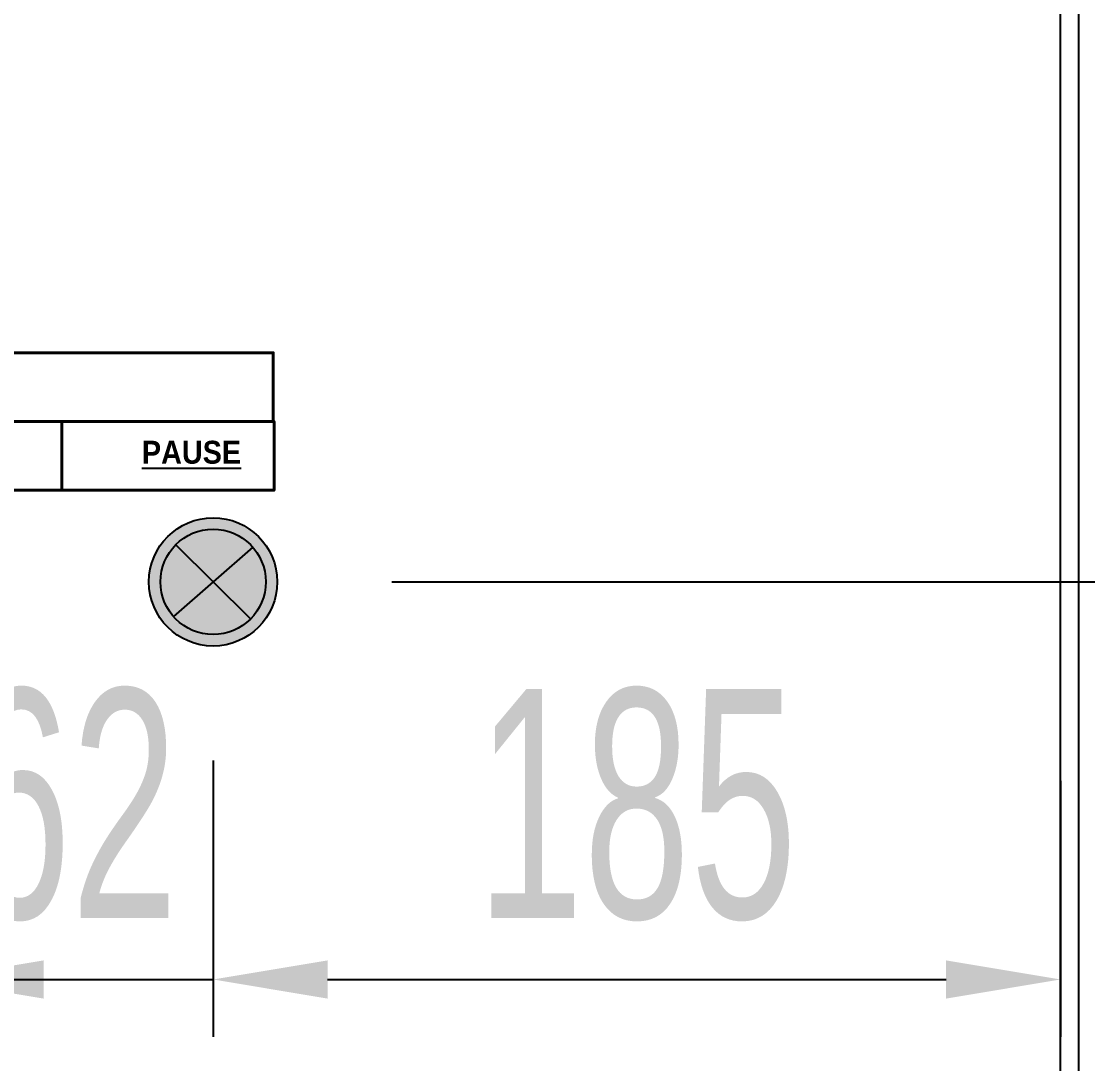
# Model space of a CAD drawing. Header units: millimetres. Extents: x 6750 to 121550, y -28210 to 66060.
# Drawn here: x 36264.6 to 36497.4, y 64576.4 to 64803.9 of the extents above; entities that cross this region are included whole.
import ezdxf

# ---------------------------------------------------------------- set-up
doc = ezdxf.new("R2010")
doc.units = ezdxf.units.MM
doc.layers.add('BHT Line', color=7, linetype='Continuous')
doc.layers.add('M.702.Ghi chu', color=3, linetype='Continuous')
doc.layers.add('DN.1. NET LIEN MANH', color=7, linetype='Continuous', lineweight=40)
doc.styles.add('PM', font='arial.ttf', dxfattribs={"width": 0.6})
doc.dimstyles.new('MK-1.20 CK$0', dxfattribs={"dimscale": 25, "dimtxt": 2, "dimasz": 1, "dimexe": 0.5, "dimexo": 1, "dimgap": 0.5, "dimtad": 1, "dimrnd": 0.0001, "dimtxsty": 'PM', "dimcen": 0, "dimdle": 1, "dimclrd": 251, "dimclre": 251, "dimclrt": 256, "dimadec": 4, "dimazin": 2, "dimtfac": 0.333333, "dimtix": 1, "dimtmove": 2, "dimatfit": 3, "dimtvp": 1, "dimarcsym": 0})

# ---------------------------------------------------------------- blocks, each defined once
blk = doc.blocks.new('A$C78DB4376')
at = {"layer": 'BHT Line', "color": 1}
for p, q in [((8.66, 7.57), (-8.66, -7.57)), ((8.66, 7.57), (-8.66, -7.57)), ((-8.17, 8.1), (8.17, -8.1)), ((-8.17, 8.1), (8.17, -8.1))]:
    blk.add_line(p, q, dxfattribs=at)
at = {"layer": 'BHT Line', "color": 1, "ltscale": 0.1}
blk.add_circle((0, 0), 11.5, dxfattribs=at)
blk.add_circle((0, 0), 11.5, dxfattribs=at)
blk = doc.blocks.new('*D89')
at = {"color": 3, "lineweight": -2, "transparency": 16777216}
for p, q in [((36181.48, 64642.58), (36181.48, 64582.28)), ((36244.48, 64642.65), (36244.48, 64582.28)), ((36156.48, 64594.78), (36131.48, 64594.78)), ((36181.48, 64594.78), (36244.48, 64594.78)), ((36269.48, 64594.78), (36294.48, 64594.78))]:
    blk.add_line(p, q, dxfattribs=at)
at = {"color": 3, "transparency": 16777216}
for points in [[(36156.48, 64598.95), (36156.48, 64590.61), (36181.48, 64594.78)], [(36269.48, 64598.95), (36269.48, 64590.61), (36244.48, 64594.78)]]:
    blk.add_solid(points, dxfattribs=at)
at = {"layer": 'Defpoints', "color": 0, "transparency": 16777216}
for p in [(36181.48, 64667.58), (36244.48, 64667.65), (36244.48, 64594.78)]:
    blk.add_point(p, dxfattribs=at)
at = {"transparency": 16777216, "insert": (36212.98, 64632.83), "char_height": 50, "attachment_point": 5, "style": 'PM'}
blk.add_mtext('\\A1;63', dxfattribs=at)
blk = doc.blocks.new('*D90')
at = {"color": 3, "lineweight": -2, "transparency": 16777216}
for p, q in [((36244.48, 64642.65), (36244.48, 64582.28)), ((36306.48, 64642.58), (36306.48, 64582.28)), ((36219.48, 64594.78), (36194.48, 64594.78)), ((36244.48, 64594.78), (36306.48, 64594.78)), ((36331.48, 64594.78), (36356.48, 64594.78))]:
    blk.add_line(p, q, dxfattribs=at)
at = {"color": 3, "transparency": 16777216}
for points in [[(36219.48, 64598.95), (36219.48, 64590.61), (36244.48, 64594.78)], [(36331.48, 64598.95), (36331.48, 64590.61), (36306.48, 64594.78)]]:
    blk.add_solid(points, dxfattribs=at)
at = {"layer": 'Defpoints', "color": 0, "transparency": 16777216}
for p in [(36244.48, 64667.65), (36306.48, 64667.58), (36306.48, 64594.78)]:
    blk.add_point(p, dxfattribs=at)
at = {"transparency": 16777216, "insert": (36275.48, 64632.81), "char_height": 50, "attachment_point": 5, "style": 'PM'}
blk.add_mtext('\\A1;62', dxfattribs=at)
blk = doc.blocks.new('*D91')
at = {"color": 3, "lineweight": -2, "transparency": 16777216}
for p, q in [((36306.48, 64642.58), (36306.48, 64582.28)), ((36491.48, 64638.11), (36491.48, 64582.28)), ((36331.48, 64594.78), (36466.48, 64594.78))]:
    blk.add_line(p, q, dxfattribs=at)
at = {"color": 3, "transparency": 16777216}
for points in [[(36331.48, 64598.95), (36331.48, 64590.61), (36306.48, 64594.78)], [(36466.48, 64598.95), (36466.48, 64590.61), (36491.48, 64594.78)]]:
    blk.add_solid(points, dxfattribs=at)
at = {"layer": 'Defpoints', "color": 0, "transparency": 16777216}
for p in [(36306.48, 64667.58), (36491.48, 64663.11), (36491.48, 64594.78)]:
    blk.add_point(p, dxfattribs=at)
at = {"transparency": 16777216, "insert": (36398.98, 64632.81), "char_height": 50, "attachment_point": 5, "style": 'PM'}
blk.add_mtext('\\A1;185', dxfattribs=at)
blk = doc.blocks.new('*D97')
at = {"color": 3, "lineweight": -2, "transparency": 16777216}
for p, q in [((36373.24, 64681.55), (36634.02, 64681.55)), ((36621.52, 64506.55), (36621.52, 64656.55)), ((36371.48, 64481.55), (36634.02, 64481.55))]:
    blk.add_line(p, q, dxfattribs=at)
at = {"color": 3, "transparency": 16777216}
for points in [[(36617.36, 64656.55), (36625.69, 64656.55), (36621.52, 64681.55)], [(36617.36, 64506.55), (36625.69, 64506.55), (36621.52, 64481.55)]]:
    blk.add_solid(points, dxfattribs=at)
at = {"layer": 'Defpoints', "color": 0, "transparency": 16777216}
for p in [(36348.24, 64681.55), (36621.52, 64681.55), (36346.48, 64481.55)]:
    blk.add_point(p, dxfattribs=at)
at = {"transparency": 16777216, "insert": (36583.5, 64581.55), "char_height": 50, "attachment_point": 5, "rotation": 90, "style": 'PM'}
blk.add_mtext('\\A1;200', dxfattribs=at)
blk = doc.blocks.new('*D98')
at = {"color": 3, "lineweight": -2, "transparency": 16777216}
for p, q in [((36520.48, 65051.55), (36634.02, 65051.55)), ((36621.52, 64706.55), (36621.52, 65026.55)), ((36345.48, 64681.55), (36634.02, 64681.55))]:
    blk.add_line(p, q, dxfattribs=at)
at = {"color": 3, "transparency": 16777216}
for points in [[(36617.36, 65026.55), (36625.69, 65026.55), (36621.52, 65051.55)], [(36617.36, 64706.55), (36625.69, 64706.55), (36621.52, 64681.55)]]:
    blk.add_solid(points, dxfattribs=at)
at = {"layer": 'Defpoints', "color": 0, "transparency": 16777216}
for p in [(36495.48, 65051.55), (36621.52, 65051.55), (36320.48, 64681.55)]:
    blk.add_point(p, dxfattribs=at)
at = {"transparency": 16777216, "insert": (36583.48, 64866.55), "char_height": 50, "attachment_point": 5, "rotation": 90, "style": 'PM'}
blk.add_mtext('\\A1;370', dxfattribs=at)
blk = doc.blocks.new('*D127')
at = {"color": 3, "lineweight": -2, "transparency": 16777216}
for p, q in [((36646.52, 64646.55), (36751.25, 64646.55)), ((36738.75, 63356.55), (36738.75, 64621.55)), ((35936.42, 63331.55), (36751.25, 63331.55))]:
    blk.add_line(p, q, dxfattribs=at)
at = {"color": 3, "transparency": 16777216}
for points in [[(36734.58, 64621.55), (36742.91, 64621.55), (36738.75, 64646.55)], [(36734.58, 63356.55), (36742.91, 63356.55), (36738.75, 63331.55)]]:
    blk.add_solid(points, dxfattribs=at)
at = {"layer": 'Defpoints', "color": 0, "transparency": 16777216}
for p in [(36621.52, 64646.55), (36738.75, 64646.55), (35911.42, 63331.55)]:
    blk.add_point(p, dxfattribs=at)
at = {"transparency": 16777216, "insert": (36700.7, 63989.05), "char_height": 50, "attachment_point": 5, "rotation": 90, "style": 'PM'}
blk.add_mtext('1315', dxfattribs=at)

msp = doc.modelspace()

# ---------------------------------------------------------------- hatches: boundary and pattern name
at = {"true_color": 0xf1eb1f}
h = msp.add_hatch(color=2, dxfattribs=at)
h.dxf.hatch_style = 1
edge = h.paths.add_edge_path()
edge.add_arc((36306.481, 64681.553), 14, 0, 360)

# ---------------------------------------------------------------- linework, layer by layer
for points in [[(33995.481, 63331.552), (36495.481, 63331.552), (36495.481, 64931.552), (33995.481, 64931.552)], [(35996.481, 64931.552), (35996.481, 63531.552), (36491.481, 63531.552), (36491.481, 64931.552)]]:
    msp.add_lwpolyline(points, close=True)
msp.add_circle((36306.481, 64681.553), 14)
at = {"layer": 'DN.1. NET LIEN MANH'}
msp.add_line((36273.465, 64716.553), (36273.465, 64701.553), dxfattribs=at)
for points in [[(36162.551, 64716.553), (36319.602, 64716.553), (36319.602, 64731.553), (36162.551, 64731.553)], [(36162.552, 64701.553), (36319.805, 64701.553), (36319.805, 64716.553), (36162.552, 64716.553)]]:
    msp.add_lwpolyline(points, close=True, dxfattribs=at)

# ---------------------------------------------------------------- block references
at = {"color": 1}
msp.add_blockref('A$C78DB4376', (36306.481, 64681.553), dxfattribs=at)

# ---------------------------------------------------------------- texts
at = {"layer": 'M.702.Ghi chu', "ltscale": 100, "insert": (36301.76, 64712.343), "char_height": 5, "attachment_point": 2, "style": 'PM'}
msp.add_mtext('\\A1;{\\fArial|b1|i0|c0|p34;\\W0.9;\\LPAUSE}', dxfattribs=at)

# ---------------------------------------------------------------- dimensions: what is measured, and where the dimension line sits
for base, p1, p2, picture, middle in [((36621.525, 65051.552), (36320.481, 64681.553), (36495.481, 65051.552), '*D98', (36583.479, 64866.553)), ((36621.525, 64681.553), (36346.481, 64481.552), (36348.236, 64681.553), '*D97', (36583.496, 64581.553)), ((36738.745, 64646.552), (35911.421, 63331.552), (36621.525, 64646.552), '*D127', (36700.7, 63989.052))]:
    dim = msp.add_linear_dim(base=base, p1=p1, p2=p2, angle=90, dimstyle='MK-1.20 CK$0', override={"dimclrd": 3, "dimclre": 3})
    dim.commit()
    dim.dimension.update_dxf_attribs({"geometry": picture, "text_midpoint": middle})
for base, p1, p2, picture, middle in [((36244.481, 64594.781), (36181.481, 64667.583), (36244.481, 64667.652), '*D89', (36212.981, 64632.827)), ((36306.481, 64594.781), (36244.481, 64667.652), (36306.481, 64667.583), '*D90', (36275.481, 64632.81)), ((36491.481, 64594.781), (36306.481, 64667.583), (36491.481, 64663.111), '*D91', (36398.981, 64632.81))]:
    dim = msp.add_linear_dim(base=base, p1=p1, p2=p2, dimstyle='MK-1.20 CK$0', override={"dimclrd": 3, "dimclre": 3})
    dim.commit()
    dim.dimension.update_dxf_attribs({"geometry": picture, "text_midpoint": middle})

doc.saveas('drawing.dxf')
